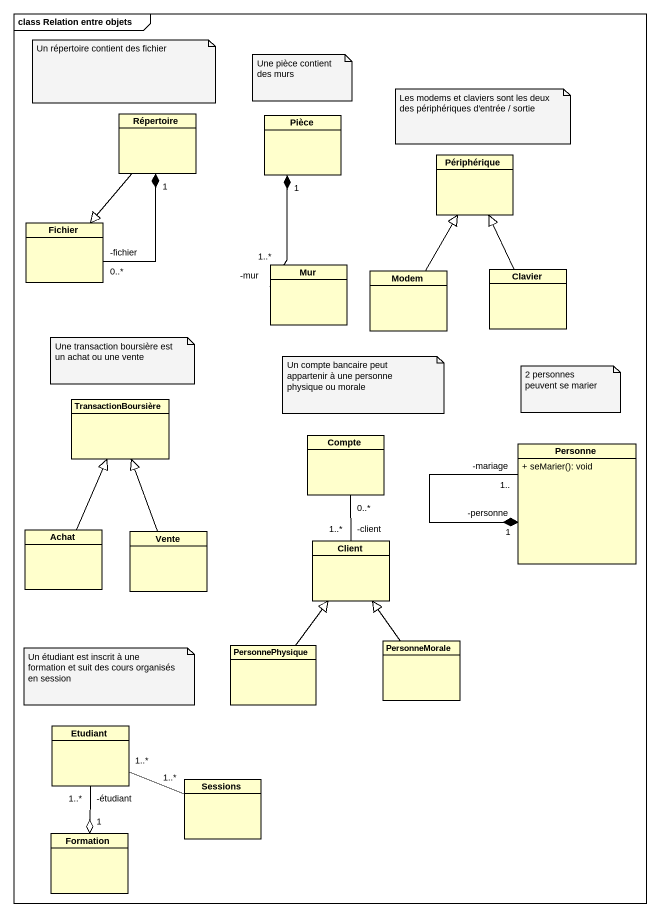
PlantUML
@startuml
mainframe class Relation entre objets
hide circle
hide empty members
skinparam classAttributeIconSize 0
class Répertoire
class Pièce
class Périphérique
class Fichier
class Mur
class Modem
class Clavier
class TransactionBoursière
class Compte
class Personne {
  + seMarier(): void
}
class Achat
class Vente
class Client
class PersonnePhysique
class PersonneMorale
class Etudiant
class Sessions
class Formation
Répertoire --|> Fichier
Fichier "-fichier\n0..*" -up-* "1" Répertoire
Mur "-mur\n1..*" -up-* "1" Pièce
Modem -up-|> Périphérique
Clavier -up-|> Périphérique
Compte "0..*" -- "-client\n1..*" Client
Personne "-mariage\n1.." --* "-personne\n1" Personne
Achat -up-|> TransactionBoursière
Vente -up-|> TransactionBoursière
PersonnePhysique -up-|> Client
PersonneMorale -up-|> Client
Etudiant "1..*" -right- "1..*" Sessions
Etudiant "-étudiant\n1..*" --o "1" Formation
note as N1
  Un répertoire contient des fichier
end note
note as N2
  Une pièce contient des murs
end note
note as N3
  Les modems et claviers sont les deux des périphériques d'entrée / sortie
end note
note as N4
  Une transaction boursière est un achat ou une vente
end note
note as N5
  Un compte bancaire peut appartenir à une personne physique ou morale
end note
note as N6
  2 personnes peuvent se marier
end note
note as N7
  Un étudiant est inscrit à une formation et suit des cours organisés en session
end note
@enduml
